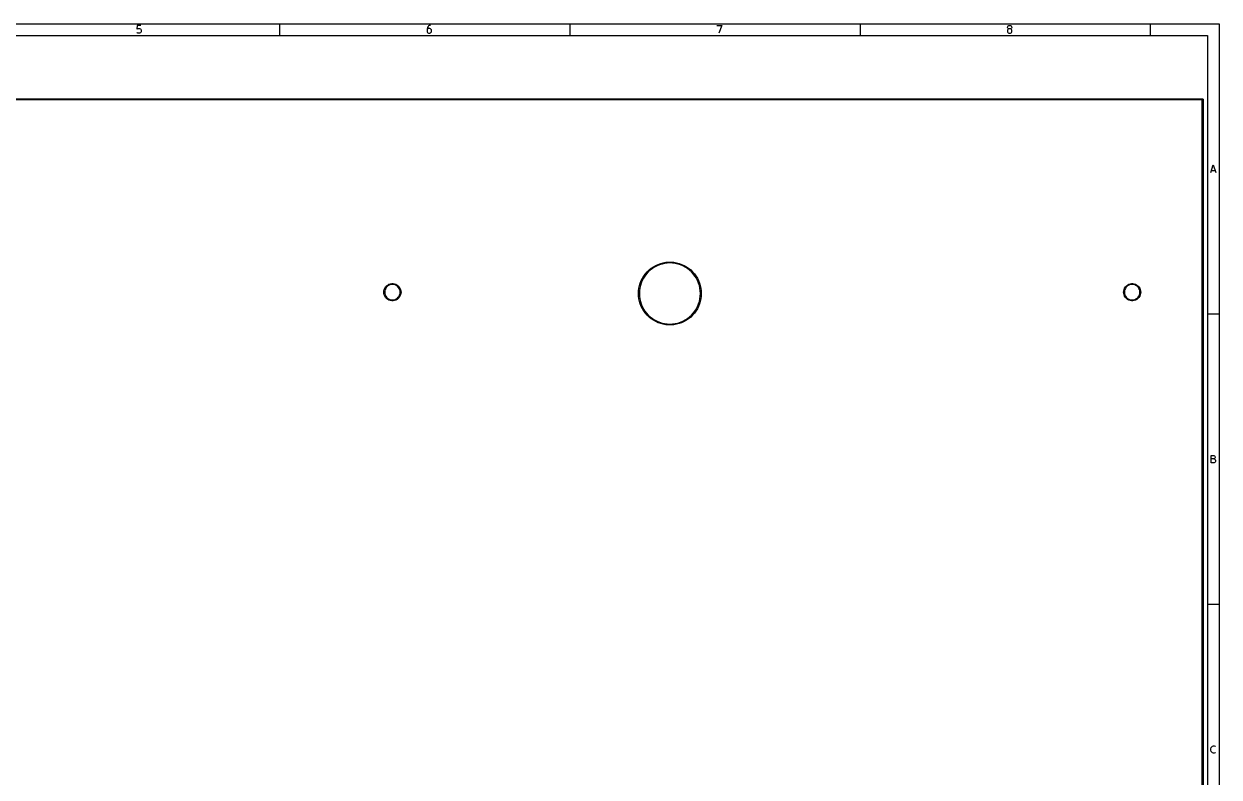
# Model space of a CAD drawing. Extents: x 0.4 to 16.6, y -10.6 to -0.4.
# Drawn here: x 8.5 to 16.61, y -5.5 to -0.39 of the extents above; entities that cross this region are included whole.
import ezdxf

# ---------------------------------------------------------------- set-up
doc = ezdxf.new("R2010")
doc.units = 0
doc.header["$MEASUREMENT"] = 0
doc.layers.add('BLACK', color=7, linetype='CONTINUOUS')

msp = doc.modelspace()

# ---------------------------------------------------------------- linework, layer by layer
at = {"layer": 'BLACK', "linetype": 'CONTINUOUS'}
for p, q in [((0.393701, -0.393701), (16.6063, -0.393701)), ((9.26804, -0.40526), (9.2656, -0.429632)), ((9.29241, -0.40526), (9.26804, -0.40526)), ((10.2362, -0.472441), (10.2362, -0.393701)), ((11.2487, -0.40526), (11.2439, -0.407697)), ((11.2585, -0.40526), (11.2487, -0.40526)), ((12.2047, -0.472441), (12.2047, -0.393701)), ((13.2002, -0.40526), (13.2343, -0.40526)), ((13.2343, -0.40526), (13.2124, -0.456441)), ((14.1732, -0.472441), (14.1732, -0.393701)), ((15.176, -0.407697), (15.1809, -0.40526)), ((15.1809, -0.40526), (15.1906, -0.40526)), ((15.1906, -0.40526), (15.1955, -0.407697)), ((16.1417, -0.472441), (16.1417, -0.393701)), ((16.6063, -0.393701), (16.6063, -10.6063)), ((0.472441, -0.472441), (16.5276, -0.472441)), ((9.2656, -0.429632), (9.26804, -0.427195)), ((9.26804, -0.454004), (9.2656, -0.451567)), ((9.26804, -0.427195), (9.27291, -0.424758)), ((9.27291, -0.456441), (9.26804, -0.454004)), ((9.27291, -0.424758), (9.2851, -0.424758)), ((9.2851, -0.456441), (9.27291, -0.456441)), ((9.2851, -0.424758), (9.28997, -0.427195)), ((9.28997, -0.454004), (9.2851, -0.456441)), ((9.28997, -0.427195), (9.29241, -0.429632)), ((9.29241, -0.451567), (9.28997, -0.454004)), ((9.29241, -0.429632), (9.29485, -0.434506)), ((9.29485, -0.446692), (9.29241, -0.451567)), ((9.29485, -0.434506), (9.29485, -0.446692)), ((11.2365, -0.417446), (11.2341, -0.427195)), ((11.2341, -0.427195), (11.2341, -0.446692)), ((11.2365, -0.429632), (11.2341, -0.434506)), ((11.2341, -0.446692), (11.2365, -0.451567)), ((11.2414, -0.410134), (11.2365, -0.417446)), ((11.239, -0.427195), (11.2365, -0.429632)), ((11.2365, -0.451567), (11.239, -0.454004)), ((11.2439, -0.424758), (11.239, -0.427195)), ((11.239, -0.454004), (11.2439, -0.456441)), ((11.2439, -0.407697), (11.2414, -0.410134)), ((11.2536, -0.424758), (11.2439, -0.424758)), ((11.2439, -0.456441), (11.2536, -0.456441)), ((11.2585, -0.427195), (11.2536, -0.424758)), ((11.2536, -0.456441), (11.2585, -0.454004)), ((11.2609, -0.429632), (11.2585, -0.427195)), ((11.2585, -0.454004), (11.2609, -0.451567)), ((11.2634, -0.434506), (11.2609, -0.429632)), ((11.2609, -0.451567), (11.2634, -0.446692)), ((11.2634, -0.446692), (11.2634, -0.434506)), ((15.1711, -0.415009), (15.1736, -0.410134)), ((15.1711, -0.417446), (15.1711, -0.415009)), ((15.1736, -0.42232), (15.1711, -0.417446)), ((15.1736, -0.432069), (15.1711, -0.436944)), ((15.1711, -0.436944), (15.1711, -0.446692)), ((15.1711, -0.446692), (15.1736, -0.451567)), ((15.1736, -0.410134), (15.176, -0.407697)), ((15.176, -0.424758), (15.1736, -0.42232)), ((15.176, -0.429632), (15.1736, -0.432069)), ((15.1736, -0.451567), (15.176, -0.454004)), ((15.1809, -0.427195), (15.176, -0.424758)), ((15.1809, -0.427195), (15.176, -0.429632)), ((15.176, -0.454004), (15.1809, -0.456441)), ((15.1906, -0.427195), (15.1809, -0.427195)), ((15.1809, -0.456441), (15.1906, -0.456441)), ((15.1955, -0.424758), (15.1906, -0.427195)), ((15.1955, -0.429632), (15.1906, -0.427195)), ((15.1906, -0.456441), (15.1955, -0.454004)), ((15.1955, -0.407697), (15.1979, -0.410134)), ((15.1979, -0.42232), (15.1955, -0.424758)), ((15.1979, -0.432069), (15.1955, -0.429632)), ((15.1955, -0.454004), (15.1979, -0.451567)), ((15.1979, -0.410134), (15.2004, -0.415009)), ((15.2004, -0.417446), (15.1979, -0.42232)), ((15.2004, -0.436944), (15.1979, -0.432069)), ((15.1979, -0.451567), (15.2004, -0.446692)), ((15.2004, -0.415009), (15.2004, -0.417446)), ((15.2004, -0.446692), (15.2004, -0.436944)), ((16.5276, -0.472441), (16.5276, -10.5276)), ((0.495, -0.902362), (16.495, -0.902362)), ((16.4919, -0.908661), (0.49815, -0.908661)), ((16.4919, -8.52047), (16.4919, -0.908661)), ((16.495, -0.902362), (16.4954, -0.902434)), ((16.4954, -0.902434), (16.4955, -0.90241)), ((16.4955, -0.90241), (16.4957, -0.90248)), ((16.4957, -0.90248), (16.4961, -0.902552)), ((16.4961, -0.902552), (16.4967, -0.903078)), ((16.4967, -0.903078), (16.4974, -0.903487)), ((16.4974, -0.903487), (16.4975, -0.903754)), ((16.4975, -0.903754), (16.4977, -0.903937)), ((16.4977, -0.903937), (16.4979, -0.904743)), ((16.4979, -0.904743), (16.4981, -0.905512)), ((16.4981, -0.905512), (16.4981, -8.52362)), ((16.5499, -1.40132), (16.5669, -1.35014)), ((16.5669, -1.35014), (16.584, -1.40132)), ((16.5547, -1.3867), (16.5791, -1.3867)), ((12.7855, -2.03121), (12.802, -2.02376)), ((12.802, -2.02376), (12.8191, -2.01773)), ((12.8279, -2.02154), (12.8107, -2.02697)), ((12.8191, -2.01773), (12.8366, -2.01317)), ((12.8455, -2.01763), (12.8279, -2.02154)), ((12.8366, -2.01317), (12.8544, -2.01011)), ((12.8634, -2.01528), (12.8455, -2.01763)), ((12.8544, -2.01011), (12.8724, -2.00858)), ((12.8815, -2.01449), (12.8634, -2.01528)), ((12.8724, -2.00858), (12.8905, -2.00858)), ((12.8995, -2.01528), (12.8815, -2.01449)), ((12.8905, -2.00858), (12.9085, -2.01011)), ((12.9174, -2.01763), (12.8995, -2.01528)), ((12.9085, -2.01011), (12.9264, -2.01317)), ((12.9351, -2.02154), (12.9174, -2.01763)), ((12.9264, -2.01317), (12.9439, -2.01773)), ((12.9523, -2.02697), (12.9351, -2.02154)), ((12.9439, -2.01773), (12.9609, -2.02376)), ((12.9609, -2.02376), (12.9774, -2.03121)), ((12.6954, -2.11758), (12.7049, -2.10218)), ((12.7119, -2.10278), (12.7022, -2.11801)), ((12.7049, -2.10218), (12.7156, -2.08763)), ((12.7229, -2.08845), (12.7119, -2.10278)), ((12.7156, -2.08763), (12.7276, -2.07405)), ((12.7351, -2.07513), (12.7229, -2.08845)), ((12.7276, -2.07405), (12.7406, -2.06153)), ((12.7484, -2.06293), (12.7351, -2.07513)), ((12.7406, -2.06153), (12.7547, -2.05016)), ((12.7627, -2.05193), (12.7484, -2.06293)), ((12.7547, -2.05016), (12.7697, -2.04003)), ((12.7779, -2.04223), (12.7627, -2.05193)), ((12.7697, -2.04003), (12.7855, -2.03121)), ((12.794, -2.03389), (12.7779, -2.04223)), ((12.8107, -2.02697), (12.794, -2.03389)), ((12.969, -2.03389), (12.9523, -2.02697)), ((12.985, -2.04223), (12.969, -2.03389)), ((12.9774, -2.03121), (12.9932, -2.04003)), ((13.0002, -2.05193), (12.985, -2.04223)), ((12.9932, -2.04003), (13.0082, -2.05016)), ((13.0146, -2.06293), (13.0002, -2.05193)), ((13.0082, -2.05016), (13.0223, -2.06153)), ((13.0279, -2.07513), (13.0146, -2.06293)), ((13.0223, -2.06153), (13.0354, -2.07405)), ((13.0401, -2.08845), (13.0279, -2.07513)), ((13.0354, -2.07405), (13.0473, -2.08763)), ((13.0511, -2.10278), (13.0401, -2.08845)), ((13.0473, -2.08763), (13.0581, -2.10218)), ((13.0608, -2.11801), (13.0511, -2.10278)), ((13.0581, -2.10218), (13.0676, -2.11758)), ((10.9444, -2.19368), (10.9482, -2.18487)), ((10.9482, -2.18487), (10.9535, -2.17681)), ((10.9543, -2.18651), (10.9505, -2.19476)), ((10.9535, -2.17681), (10.96, -2.16973)), ((10.9595, -2.17907), (10.9543, -2.18651)), ((10.966, -2.17264), (10.9595, -2.17907)), ((10.96, -2.16973), (10.9676, -2.16382)), ((10.9734, -2.16742), (10.966, -2.17264)), ((10.9676, -2.16382), (10.9761, -2.15924)), ((10.9816, -2.16358), (10.9734, -2.16742)), ((10.9761, -2.15924), (10.9852, -2.15611)), ((10.9904, -2.16122), (10.9816, -2.16358)), ((10.9852, -2.15611), (10.9947, -2.15453)), ((10.9995, -2.16043), (10.9904, -2.16122)), ((10.9947, -2.15453), (11.0043, -2.15453)), ((11.0085, -2.16122), (10.9995, -2.16043)), ((11.0043, -2.15453), (11.0138, -2.15611)), ((11.0173, -2.16358), (11.0085, -2.16122)), ((11.0138, -2.15611), (11.0229, -2.15924)), ((11.0256, -2.16742), (11.0173, -2.16358)), ((11.0229, -2.15924), (11.0314, -2.16382)), ((11.033, -2.17264), (11.0256, -2.16742)), ((11.0314, -2.16382), (11.039, -2.16973)), ((11.0395, -2.17907), (11.033, -2.17264)), ((11.039, -2.16973), (11.0455, -2.17681)), ((11.0447, -2.18651), (11.0395, -2.17907)), ((11.0485, -2.19476), (11.0447, -2.18651)), ((11.0455, -2.17681), (11.0507, -2.18487)), ((11.0507, -2.18487), (11.0546, -2.19368)), ((12.6691, -2.20346), (12.6714, -2.18551)), ((12.6714, -2.18551), (12.6752, -2.16783)), ((12.6752, -2.16783), (12.6805, -2.15053)), ((12.6776, -2.18558), (12.6752, -2.20349)), ((12.6815, -2.16795), (12.6776, -2.18558)), ((12.6805, -2.15053), (12.6872, -2.13374)), ((12.6869, -2.15072), (12.6815, -2.16795)), ((12.6938, -2.13403), (12.6869, -2.15072)), ((12.6872, -2.13374), (12.6954, -2.11758)), ((12.7022, -2.11801), (12.6938, -2.13403)), ((13.0691, -2.13403), (13.0608, -2.11801)), ((13.0676, -2.11758), (13.0757, -2.13374)), ((13.076, -2.15072), (13.0691, -2.13403)), ((13.0757, -2.13374), (13.0824, -2.15053)), ((13.0815, -2.16795), (13.076, -2.15072)), ((13.0854, -2.18558), (13.0815, -2.16795)), ((13.0824, -2.15053), (13.0877, -2.16783)), ((13.0877, -2.20349), (13.0854, -2.18558)), ((13.0877, -2.16783), (13.0916, -2.18551)), ((13.0916, -2.18551), (13.0939, -2.20346)), ((15.9615, -2.19368), (15.9654, -2.18487)), ((15.9654, -2.18487), (15.9706, -2.17681)), ((15.9714, -2.18651), (15.9676, -2.19476)), ((15.9706, -2.17681), (15.9772, -2.16973)), ((15.9767, -2.17907), (15.9714, -2.18651)), ((15.9831, -2.17264), (15.9767, -2.17907)), ((15.9772, -2.16973), (15.9848, -2.16382)), ((15.9905, -2.16742), (15.9831, -2.17264)), ((15.9848, -2.16382), (15.9932, -2.15924)), ((15.9988, -2.16358), (15.9905, -2.16742)), ((15.9932, -2.15924), (16.0023, -2.15611)), ((16.0076, -2.16122), (15.9988, -2.16358)), ((16.0023, -2.15611), (16.0118, -2.15453)), ((16.0166, -2.16043), (16.0076, -2.16122)), ((16.0118, -2.15453), (16.0214, -2.15453)), ((16.0257, -2.16122), (16.0166, -2.16043)), ((16.0214, -2.15453), (16.0309, -2.15611)), ((16.0345, -2.16358), (16.0257, -2.16122)), ((16.0309, -2.15611), (16.04, -2.15924)), ((16.0427, -2.16742), (16.0345, -2.16358)), ((16.04, -2.15924), (16.0485, -2.16382)), ((16.0502, -2.17264), (16.0427, -2.16742)), ((16.0485, -2.16382), (16.0561, -2.16973)), ((16.0566, -2.17907), (16.0502, -2.17264)), ((16.0561, -2.16973), (16.0626, -2.17681)), ((16.0618, -2.18651), (16.0566, -2.17907)), ((16.0656, -2.19476), (16.0618, -2.18651)), ((16.0626, -2.17681), (16.0679, -2.18487)), ((16.0679, -2.18487), (16.0717, -2.19368)), ((10.9412, -2.2126), (10.942, -2.20301)), ((10.942, -2.22219), (10.9412, -2.2126)), ((10.942, -2.20301), (10.9444, -2.19368)), ((10.9444, -2.23152), (10.942, -2.22219)), ((10.9482, -2.24033), (10.9444, -2.23152)), ((10.9481, -2.20354), (10.9473, -2.2126)), ((10.9473, -2.2126), (10.9481, -2.22166)), ((10.9505, -2.19476), (10.9481, -2.20354)), ((10.9481, -2.22166), (10.9505, -2.23044)), ((10.9535, -2.24839), (10.9482, -2.24033)), ((10.9505, -2.23044), (10.9543, -2.23868)), ((10.96, -2.25547), (10.9535, -2.24839)), ((10.9543, -2.23868), (10.9595, -2.24613)), ((10.9595, -2.24613), (10.966, -2.25256)), ((10.9676, -2.26138), (10.96, -2.25547)), ((10.966, -2.25256), (10.9734, -2.25778)), ((10.9761, -2.26596), (10.9676, -2.26138)), ((10.9734, -2.25778), (10.9816, -2.26162)), ((10.9852, -2.26908), (10.9761, -2.26596)), ((10.9816, -2.26162), (10.9904, -2.26397)), ((10.9947, -2.27067), (10.9852, -2.26908)), ((10.9904, -2.26397), (10.9995, -2.26477)), ((10.9995, -2.26477), (11.0085, -2.26397)), ((11.0138, -2.26908), (11.0043, -2.27067)), ((11.0085, -2.26397), (11.0173, -2.26162)), ((11.0229, -2.26596), (11.0138, -2.26908)), ((11.0173, -2.26162), (11.0256, -2.25778)), ((11.0314, -2.26138), (11.0229, -2.26596)), ((11.0256, -2.25778), (11.033, -2.25256)), ((11.039, -2.25547), (11.0314, -2.26138)), ((11.033, -2.25256), (11.0395, -2.24613)), ((11.0455, -2.24839), (11.039, -2.25547)), ((11.0395, -2.24613), (11.0447, -2.23868)), ((11.0447, -2.23868), (11.0485, -2.23044)), ((11.0507, -2.24033), (11.0455, -2.24839)), ((11.0509, -2.20354), (11.0485, -2.19476)), ((11.0485, -2.23044), (11.0509, -2.22166)), ((11.0546, -2.23152), (11.0507, -2.24033)), ((11.0517, -2.2126), (11.0509, -2.20354)), ((11.0509, -2.22166), (11.0517, -2.2126)), ((11.0546, -2.19368), (11.057, -2.20301)), ((11.057, -2.22219), (11.0546, -2.23152)), ((11.057, -2.20301), (11.0578, -2.2126)), ((11.0578, -2.2126), (11.057, -2.22219)), ((12.6683, -2.22154), (12.6691, -2.20346)), ((12.6691, -2.23961), (12.6683, -2.22154)), ((12.6714, -2.25756), (12.6691, -2.23961)), ((12.6752, -2.27524), (12.6714, -2.25756)), ((12.6752, -2.20349), (12.6744, -2.22154)), ((12.6744, -2.22154), (12.6752, -2.23958)), ((12.6752, -2.23958), (12.6776, -2.25749)), ((12.6776, -2.25749), (12.6815, -2.27512)), ((13.0815, -2.27512), (13.0854, -2.25749)), ((13.0854, -2.25749), (13.0877, -2.23958)), ((13.0885, -2.22154), (13.0877, -2.20349)), ((13.0877, -2.23958), (13.0885, -2.22154)), ((13.0916, -2.25756), (13.0877, -2.27524)), ((13.0939, -2.23961), (13.0916, -2.25756)), ((13.0939, -2.20346), (13.0946, -2.22154)), ((13.0946, -2.22154), (13.0939, -2.23961)), ((15.9584, -2.2126), (15.9591, -2.20301)), ((15.9591, -2.22219), (15.9584, -2.2126)), ((15.9591, -2.20301), (15.9615, -2.19368)), ((15.9615, -2.23152), (15.9591, -2.22219)), ((15.9654, -2.24033), (15.9615, -2.23152)), ((15.9652, -2.20354), (15.9645, -2.2126)), ((15.9645, -2.2126), (15.9652, -2.22166)), ((15.9676, -2.19476), (15.9652, -2.20354)), ((15.9652, -2.22166), (15.9676, -2.23044)), ((15.9706, -2.24839), (15.9654, -2.24033)), ((15.9676, -2.23044), (15.9714, -2.23868)), ((15.9772, -2.25547), (15.9706, -2.24839)), ((15.9714, -2.23868), (15.9767, -2.24613)), ((15.9767, -2.24613), (15.9831, -2.25256)), ((15.9848, -2.26138), (15.9772, -2.25547)), ((15.9831, -2.25256), (15.9905, -2.25778)), ((15.9932, -2.26596), (15.9848, -2.26138)), ((15.9905, -2.25778), (15.9988, -2.26162)), ((16.0023, -2.26908), (15.9932, -2.26596)), ((15.9988, -2.26162), (16.0076, -2.26397)), ((16.0118, -2.27067), (16.0023, -2.26908)), ((16.0076, -2.26397), (16.0166, -2.26477)), ((16.0166, -2.26477), (16.0257, -2.26397)), ((16.0309, -2.26908), (16.0214, -2.27067)), ((16.0257, -2.26397), (16.0345, -2.26162)), ((16.04, -2.26596), (16.0309, -2.26908)), ((16.0345, -2.26162), (16.0427, -2.25778)), ((16.0485, -2.26138), (16.04, -2.26596)), ((16.0427, -2.25778), (16.0502, -2.25256)), ((16.0561, -2.25547), (16.0485, -2.26138)), ((16.0502, -2.25256), (16.0566, -2.24613)), ((16.0626, -2.24839), (16.0561, -2.25547)), ((16.0566, -2.24613), (16.0618, -2.23868)), ((16.0618, -2.23868), (16.0656, -2.23044)), ((16.0679, -2.24033), (16.0626, -2.24839)), ((16.068, -2.20354), (16.0656, -2.19476)), ((16.0656, -2.23044), (16.068, -2.22166)), ((16.0717, -2.23152), (16.0679, -2.24033)), ((16.0688, -2.2126), (16.068, -2.20354)), ((16.068, -2.22166), (16.0688, -2.2126)), ((16.0717, -2.19368), (16.0741, -2.20301)), ((16.0741, -2.22219), (16.0717, -2.23152)), ((16.0741, -2.20301), (16.0749, -2.2126)), ((16.0749, -2.2126), (16.0741, -2.22219)), ((11.0043, -2.27067), (10.9947, -2.27067)), ((12.6805, -2.29254), (12.6752, -2.27524)), ((12.6872, -2.30933), (12.6805, -2.29254)), ((12.6815, -2.27512), (12.6869, -2.29235)), ((12.6869, -2.29235), (12.6938, -2.30904)), ((12.6954, -2.32549), (12.6872, -2.30933)), ((12.6938, -2.30904), (12.7022, -2.32506)), ((12.7049, -2.34089), (12.6954, -2.32549)), ((12.7022, -2.32506), (12.7119, -2.34029)), ((12.7156, -2.35544), (12.7049, -2.34089)), ((12.7119, -2.34029), (12.7229, -2.35462)), ((13.0401, -2.35462), (13.0511, -2.34029)), ((13.0581, -2.34089), (13.0473, -2.35544)), ((13.0511, -2.34029), (13.0608, -2.32506)), ((13.0676, -2.32549), (13.0581, -2.34089)), ((13.0608, -2.32506), (13.0691, -2.30904)), ((13.0757, -2.30933), (13.0676, -2.32549)), ((13.0691, -2.30904), (13.076, -2.29235)), ((13.0824, -2.29254), (13.0757, -2.30933)), ((13.076, -2.29235), (13.0815, -2.27512)), ((13.0877, -2.27524), (13.0824, -2.29254)), ((16.0214, -2.27067), (16.0118, -2.27067)), ((12.7276, -2.36902), (12.7156, -2.35544)), ((12.7229, -2.35462), (12.7351, -2.36794)), ((12.7406, -2.38154), (12.7276, -2.36902)), ((12.7351, -2.36794), (12.7484, -2.38014)), ((12.7547, -2.39291), (12.7406, -2.38154)), ((12.7484, -2.38014), (12.7627, -2.39114)), ((12.7697, -2.40304), (12.7547, -2.39291)), ((12.7627, -2.39114), (12.7779, -2.40084)), ((12.7855, -2.41186), (12.7697, -2.40304)), ((12.7779, -2.40084), (12.794, -2.40918)), ((12.802, -2.41931), (12.7855, -2.41186)), ((12.794, -2.40918), (12.8107, -2.4161)), ((12.8191, -2.42534), (12.802, -2.41931)), ((12.8107, -2.4161), (12.8279, -2.42153)), ((12.8366, -2.4299), (12.8191, -2.42534)), ((12.8279, -2.42153), (12.8455, -2.42544)), ((12.8544, -2.43296), (12.8366, -2.4299)), ((12.8455, -2.42544), (12.8634, -2.4278)), ((12.8634, -2.4278), (12.8815, -2.42858)), ((12.8815, -2.42858), (12.8995, -2.4278)), ((12.8995, -2.4278), (12.9174, -2.42544)), ((12.9264, -2.4299), (12.9085, -2.43296)), ((12.9174, -2.42544), (12.9351, -2.42153)), ((12.9439, -2.42534), (12.9264, -2.4299)), ((12.9351, -2.42153), (12.9523, -2.4161)), ((12.9609, -2.41931), (12.9439, -2.42534)), ((12.9523, -2.4161), (12.969, -2.40918)), ((12.9774, -2.41186), (12.9609, -2.41931)), ((12.969, -2.40918), (12.985, -2.40084)), ((12.9932, -2.40304), (12.9774, -2.41186)), ((12.985, -2.40084), (13.0002, -2.39114)), ((13.0082, -2.39291), (12.9932, -2.40304)), ((13.0002, -2.39114), (13.0146, -2.38014)), ((13.0223, -2.38154), (13.0082, -2.39291)), ((13.0146, -2.38014), (13.0279, -2.36794)), ((13.0354, -2.36902), (13.0223, -2.38154)), ((13.0279, -2.36794), (13.0401, -2.35462)), ((13.0473, -2.35544), (13.0354, -2.36902)), ((16.6063, -2.3622), (16.5276, -2.3622)), ((12.8724, -2.43449), (12.8544, -2.43296)), ((12.8905, -2.43449), (12.8724, -2.43449)), ((12.9085, -2.43296), (12.8905, -2.43449)), ((16.5535, -3.36983), (16.5535, -3.31865)), ((16.5535, -3.31865), (16.5706, -3.31865)), ((16.5706, -3.31865), (16.5755, -3.32108)), ((16.5755, -3.32108), (16.5779, -3.32352)), ((16.5779, -3.32352), (16.5803, -3.32839)), ((16.5706, -3.34302), (16.5535, -3.34302)), ((16.573, -3.36983), (16.5535, -3.36983)), ((16.5755, -3.34058), (16.5706, -3.34302)), ((16.5706, -3.34302), (16.5779, -3.34545)), ((16.5779, -3.36739), (16.573, -3.36983)), ((16.5779, -3.33814), (16.5755, -3.34058)), ((16.5803, -3.33327), (16.5779, -3.33814)), ((16.5779, -3.34545), (16.5803, -3.34789)), ((16.5803, -3.36495), (16.5779, -3.36739)), ((16.5803, -3.32839), (16.5803, -3.33327)), ((16.5803, -3.34789), (16.5828, -3.35277)), ((16.5828, -3.36008), (16.5803, -3.36495)), ((16.5828, -3.35277), (16.5828, -3.36008)), ((16.6063, -4.33071), (16.5276, -4.33071)), ((16.5511, -5.30908), (16.5535, -5.29934)), ((16.5511, -5.3164), (16.5511, -5.30908)), ((16.5535, -5.32614), (16.5511, -5.3164)), ((16.5535, -5.29934), (16.556, -5.29446)), ((16.556, -5.33102), (16.5535, -5.32614)), ((16.556, -5.29446), (16.5608, -5.28959)), ((16.5608, -5.33589), (16.556, -5.33102)), ((16.5608, -5.28959), (16.5681, -5.28715)), ((16.5681, -5.33833), (16.5608, -5.33589)), ((16.5681, -5.28715), (16.573, -5.28715)), ((16.573, -5.33833), (16.5681, -5.33833)), ((16.573, -5.28715), (16.5803, -5.28959)), ((16.5803, -5.33589), (16.573, -5.33833)), ((16.5803, -5.28959), (16.5828, -5.29202)), ((16.5828, -5.33346), (16.5803, -5.33589))]:
    msp.add_line(p, q, dxfattribs=at)

doc.saveas('drawing.dxf')
